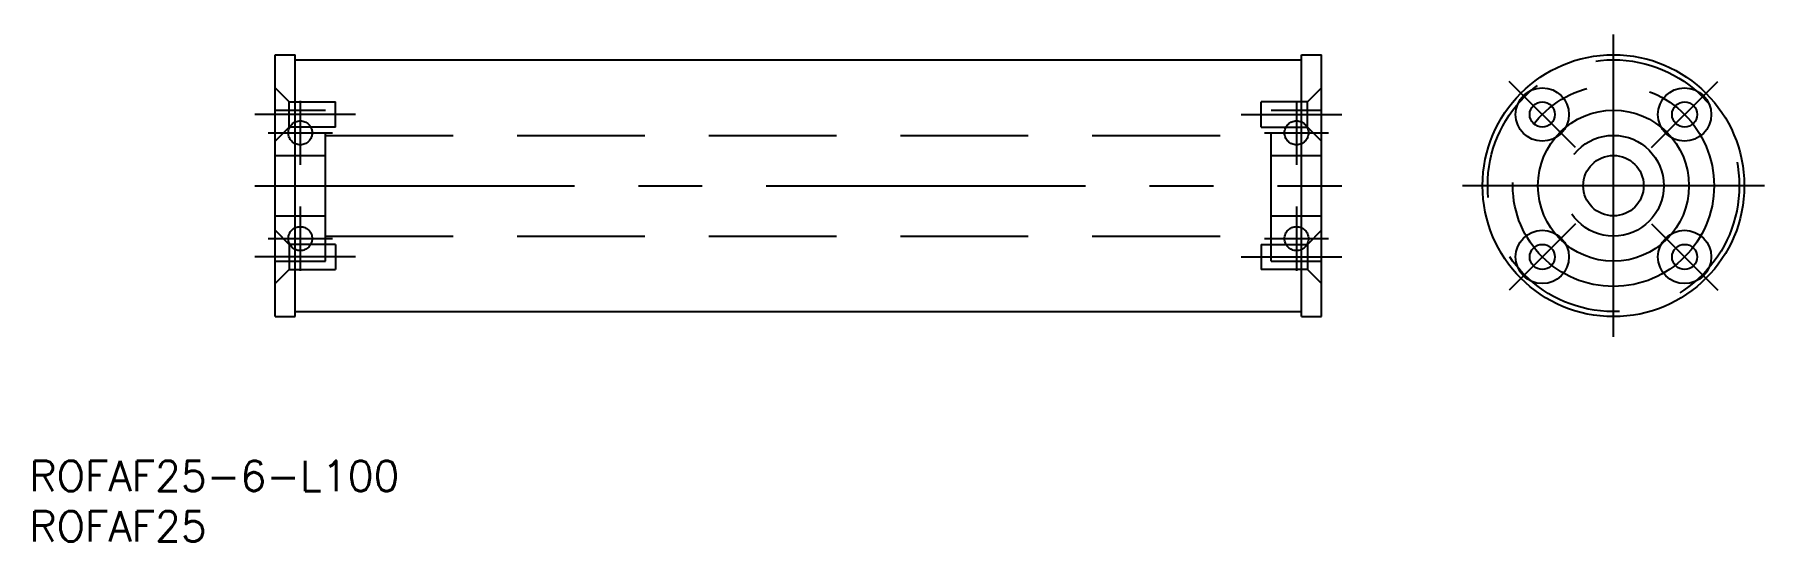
# Model space of a CAD drawing. Extents: x -157 to 15, y -35 to 15.
import ezdxf

# ---------------------------------------------------------------- set-up
doc = ezdxf.new("R2010")
doc.units = 0
doc.linetypes.add('CENTER', pattern=[50.8, 31.75, -6.35, 6.35, -6.35])
doc.linetypes.add('DASHED', pattern=[19.05, 12.7, -6.35])
doc.layers.get('0').update_dxf_attribs({"linetype": 'CONTINUOUS'})
doc.layers.add('CENTER', color=1, linetype='CENTER')
doc.styles.get("Standard").update_dxf_attribs({"font": 'txt.shx', "height": 3, "bigfont": 'bigfont.shx'})

msp = doc.modelspace()

# ---------------------------------------------------------------- linework, layer by layer
at = {"color": 7, "linetype": 'CONTINUOUS'}
for p, q in [((-133, -13), (-133, 13)), ((-133, 13), (-131, 13)), ((-131, -13), (-131, 13)), ((-131, 12.5), (-31, 12.5)), ((-31, -13), (-31, 13)), ((-31, 13), (-29, 13)), ((-29, -13), (-29, 13)), ((-133, -13), (-131, -13)), ((-131, -12.5), (-31, -12.5)), ((-31, -13), (-29, -13))]:
    msp.add_line(p, q, dxfattribs=at)
at = {"color": 3, "linetype": 'DASHED'}
for p, q in [((-133, 9.72), (-131.6, 8.32)), ((-29, 9.72), (-30.4, 8.32)), ((-133, 7.5), (-128, 7.5)), ((-131.6, 5.82), (-131.6, 8.32)), ((-131.6, 8.32), (-127, 8.32)), ((-128, -7.5), (-128, 7.5)), ((-127, 5.82), (-127, 8.32)), ((-35, 5.82), (-35, 8.32)), ((-30.4, 8.32), (-35, 8.32)), ((-34, -7.5), (-34, 7.5)), ((-34, 7.5), (-29, 7.5)), ((-30.4, 5.82), (-30.4, 8.32)), ((-133, 4.42), (-131.6, 5.82)), ((-127, 5.82), (-131.6, 5.82)), ((-35, 5.82), (-30.4, 5.82)), ((-29, 4.42), (-30.4, 5.82)), ((-128, 5), (-34, 5)), ((-133, 3), (-128, 3)), ((-34, 3), (-29, 3)), ((-133, -3), (-128, -3)), ((-34, -3), (-29, -3)), ((-133, -4.42), (-131.6, -5.82)), ((-128, -5), (-34, -5)), ((-29, -4.42), (-30.4, -5.82)), ((-127, -5.82), (-131.6, -5.82)), ((-131.6, -5.82), (-131.6, -8.32)), ((-127, -5.82), (-127, -8.32)), ((-35, -5.82), (-30.4, -5.82)), ((-35, -5.82), (-35, -8.32)), ((-30.4, -5.82), (-30.4, -8.32)), ((-133, -7.5), (-128, -7.5)), ((-133, -9.72), (-131.6, -8.32)), ((-131.6, -8.32), (-127, -8.32)), ((-30.4, -8.32), (-35, -8.32)), ((-34, -7.5), (-29, -7.5)), ((-29, -9.72), (-30.4, -8.32))]:
    msp.add_line(p, q, dxfattribs=at)
at = {"color": 7, "linetype": 'CONTINUOUS'}
for centre, radius in [((0, 0), 13), ((-7.07, 7.07), 2.65), ((7.07, 7.07), 2.65), ((-7.07, 7.07), 1.25), ((0, 0), 7.5), ((7.07, 7.07), 1.25), ((0, 0), 3), ((-7.07, -7.07), 2.65), ((7.07, -7.07), 2.65), ((-7.07, -7.07), 1.25), ((7.07, -7.07), 1.25)]:
    msp.add_circle(centre, radius, dxfattribs=at)
at = {"color": 3, "linetype": 'DASHED'}
for centre, radius in [((0, 0), 12.5), ((-130.5, 5.25), 1.19), ((-31.5, 5.25), 1.19), ((0, 0), 5), ((-130.5, -5.25), 1.19), ((-31.5, -5.25), 1.19)]:
    msp.add_circle(centre, radius, dxfattribs=at)
at = {"layer": 'CENTER', "color": 1, "linetype": 'CENTER'}
for p, q in [((0, -15), (0, 15)), ((-3.78, 3.78), (-10.36, 10.36)), ((3.78, 3.78), (10.36, 10.36)), ((-125, 7.07), (-135, 7.07)), ((-130.5, 8.44), (-130.5, 2.06)), ((-37, 7.07), (-27, 7.07)), ((-31.5, 8.44), (-31.5, 2.06)), ((-133.69, 5.25), (-127.31, 5.25)), ((-34.69, 5.25), (-28.31, 5.25)), ((-135, 0), (-27, 0)), ((15, 0), (-15, 0)), ((-130.5, -2.06), (-130.5, -8.44)), ((-31.5, -2.06), (-31.5, -8.44)), ((-3.78, -3.78), (-10.36, -10.36)), ((3.78, -3.78), (10.36, -10.36)), ((-133.69, -5.25), (-127.31, -5.25)), ((-34.69, -5.25), (-28.31, -5.25)), ((-125, -7.07), (-135, -7.07)), ((-37, -7.07), (-27, -7.07))]:
    msp.add_line(p, q, dxfattribs=at)
msp.add_circle((0, 0), 10, dxfattribs=at)

# ---------------------------------------------------------------- texts
at = {"color": 7, "linetype": 'CONTINUOUS'}
for s, p in [('ROFAF25-6-L100', (-157.41, -30.31)), ('ROFAF25', (-157.41, -35.31))]:
    msp.add_text(s, height=3, dxfattribs=at).set_placement(p)

doc.saveas('drawing.dxf')
